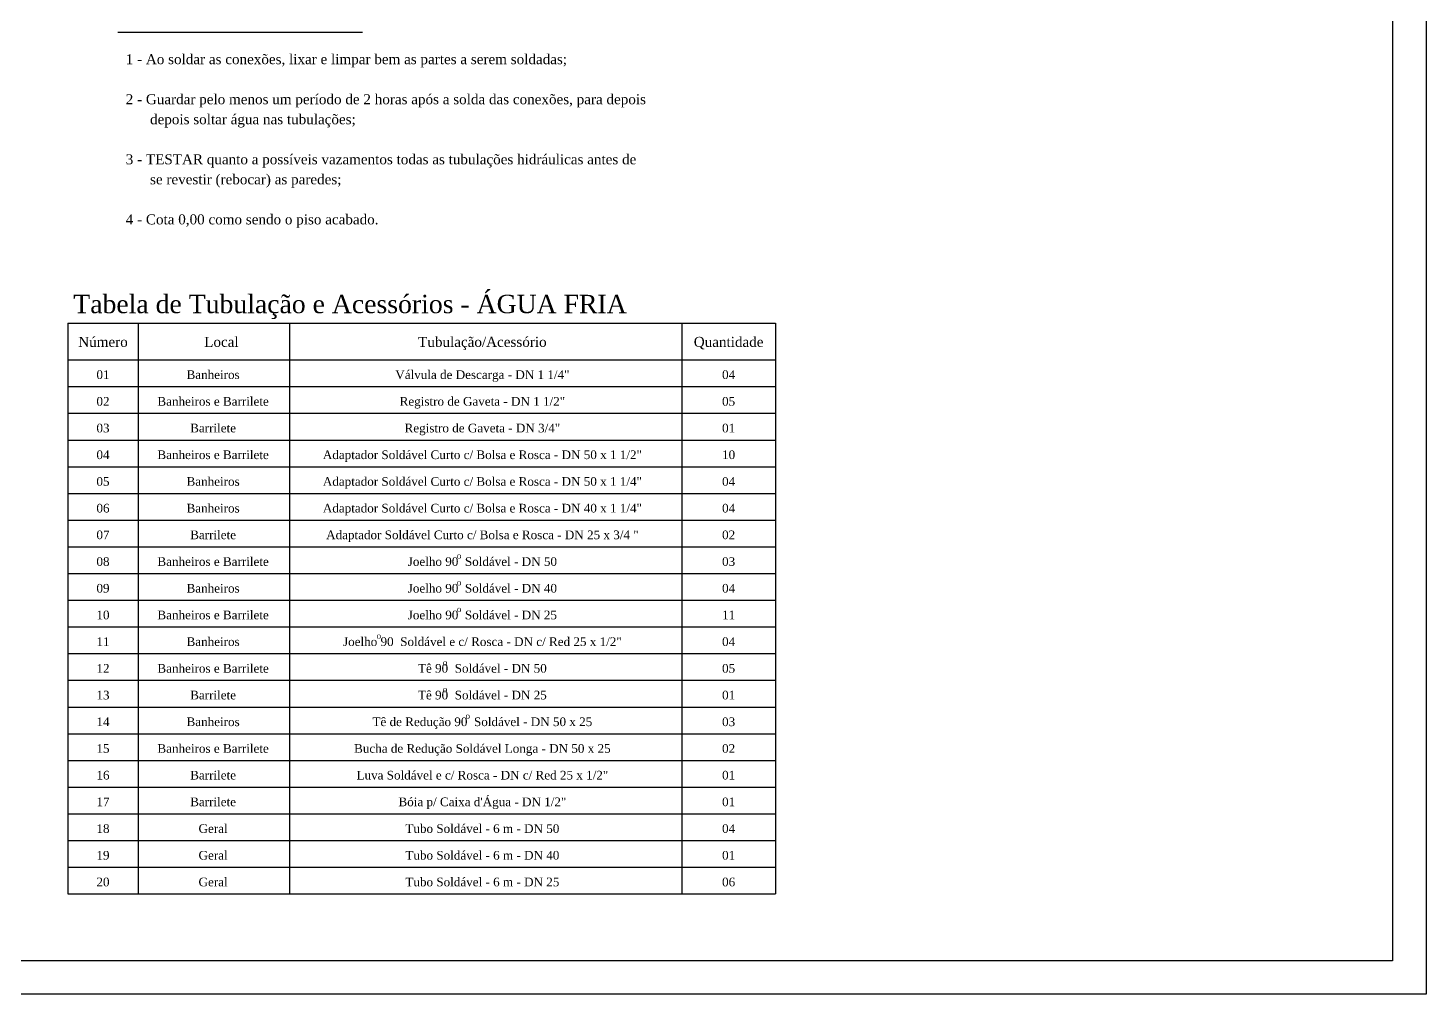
# Model space of a CAD drawing. Header units: millimetres. Extents: x 8900 to 13100, y 733 to 3683.
# Drawn here: x 11005 to 13100, y 733 to 2180 of the extents above; entities that cross this region are included whole.
import ezdxf
from ezdxf.enums import TextEntityAlignment as Align

# ---------------------------------------------------------------- set-up
doc = ezdxf.new("R2010")
doc.units = ezdxf.units.MM
for name, color, linetype in [('001 - 0.050', 1, 'Continuous'), ('002 - 0.150', 2, 'Continuous'), ('003 - 0.250', 3, 'Continuous'), ('004 - 0.350', 4, 'Continuous'), ('005 - 0.350 Color', 5, 'Continuous'), ('014 - 1.000', 14, 'Continuous')]:
    doc.layers.add(name, color=color, linetype=linetype)
doc.styles.add('style1', font='BOOKOS.TTF')
doc.styles.add('style2', font='BOOKOSBI.TTF')

msp = doc.modelspace()

# ---------------------------------------------------------------- linework, layer by layer
at = {"layer": '002 - 0.150'}
for p, q in [((13099.7, 3682.9), (13099.7, 732.9)), ((13099.7, 732.9), (9024.7, 732.9))]:
    msp.add_line(p, q, dxfattribs=at)
at = {"layer": '003 - 0.250', "ltscale": 2.5}
for p, q in [((11064.7, 1642.9), (12124.7, 1642.9)), ((11064.7, 1602.9), (12124.7, 1602.9)), ((11064.7, 1562.9), (12124.7, 1562.9)), ((11064.7, 1522.9), (12124.7, 1522.9)), ((11064.7, 1482.9), (12124.7, 1482.9)), ((11064.7, 1442.9), (12124.7, 1442.9)), ((11064.7, 1402.9), (12124.7, 1402.9)), ((11064.7, 1362.9), (12124.7, 1362.9)), ((11064.7, 1322.9), (12124.7, 1322.9)), ((11064.7, 1282.9), (12124.7, 1282.9)), ((11064.7, 1242.9), (12124.7, 1242.9)), ((11064.7, 1202.9), (12124.7, 1202.9)), ((11064.7, 1162.9), (12124.7, 1162.9)), ((11064.7, 1122.9), (12124.7, 1122.9)), ((11064.7, 1082.9), (12124.7, 1082.9)), ((11064.7, 1042.9), (12124.7, 1042.9)), ((11064.7, 1002.9), (12124.7, 1002.9)), ((11064.7, 962.9), (12124.7, 962.9)), ((11064.7, 922.9), (12124.7, 922.9))]:
    msp.add_line(p, q, dxfattribs=at)
at = {"layer": '004 - 0.350', "ltscale": 2.5}
for p, q in [((11064.7, 1737.9), (11064.7, 882.9)), ((11064.7, 1737.9), (12124.7, 1737.9)), ((11169.7, 1737.9), (11169.7, 882.9)), ((11396.7, 1737.9), (11396.7, 882.9)), ((11984.7, 1737.9), (11984.7, 882.9)), ((12124.7, 1737.9), (12124.7, 882.9)), ((11064.7, 1682.9), (12124.7, 1682.9)), ((11064.7, 882.9), (12124.7, 882.9))]:
    msp.add_line(p, q, dxfattribs=at)
at = {"layer": '005 - 0.350 Color'}
msp.add_line((11139.2, 2173.9), (11506, 2173.9), dxfattribs=at)
at = {"layer": '014 - 1.000'}
msp.add_lwpolyline([(9024.7, 3632.9), (13049.7, 3632.9), (13049.7, 782.9), (9024.7, 782.9)], close=True, dxfattribs=at)

# ---------------------------------------------------------------- texts
at = {"layer": '001 - 0.050', "style": 'style1'}
for s, p in [('1 - Ao soldar as conexões, lixar e limpar bem as partes a serem soldadas;', (11151.3, 2121.4)), ('2 - Guardar pelo menos um período de 2 horas após a solda das conexões, para depois', (11151.3, 2061.4)), ('depois soltar água nas tubulações;', (11187.7, 2031.4)), ('3 - TESTAR quanto a possíveis vazamentos todas as tubulações hidráulicas antes de', (11151.3, 1971.4)), ('se revestir (rebocar) as paredes;', (11187.7, 1941.4)), ('4 - Cota 0,00 como sendo o piso acabado.', (11151.3, 1881.4))]:
    msp.add_text(s, height=15, dxfattribs=at).set_placement(p, align=Align.BOTTOM_LEFT)
at = {"layer": '001 - 0.050', "style": 'style2'}
msp.add_text('Tabela de Tubulação e Acessórios - ÁGUA FRIA', height=27.5, dxfattribs=at).set_placement((11072.7, 1752.9))
at = {"layer": '001 - 0.050', "ltscale": 2.5, "style": 'style1'}
for s, height, p in [('Número', 15, (11117.2, 1697.9)), ('Local', 15, (11294.7, 1697.9)), ('Tubulação/Acessório', 15, (11685.7, 1697.9)), ('Quantidade', 15, (12054.7, 1697.9)), ('01', 13, (11117.2, 1650.4)), ('Banheiros', 13, (11282.2, 1650.4)), ('Válvula de Descarga - DN 1 1/4"', 13, (11685.7, 1650.4)), ('04', 13, (12054.7, 1650.4)), ('02', 13, (11117.2, 1610.4)), ('Banheiros e Barrilete', 13, (11282.2, 1610.4)), ('Registro de Gaveta - DN 1 1/2"', 13, (11685.7, 1610.4)), ('05', 13, (12054.7, 1610.4)), ('03', 13, (11117.2, 1570.4)), ('Barrilete', 13, (11282.2, 1570.4)), ('Registro de Gaveta - DN 3/4"', 13, (11685.7, 1570.4)), ('01', 13, (12054.7, 1570.4)), ('04', 13, (11117.2, 1530.4)), ('Banheiros e Barrilete', 13, (11282.2, 1530.4)), ('Adaptador Soldável Curto c/ Bolsa e Rosca - DN 50 x 1 1/2"', 13, (11685.7, 1530.4)), ('10', 13, (12054.7, 1530.4)), ('05', 13, (11117.2, 1490.4)), ('Banheiros', 13, (11282.2, 1490.4)), ('Adaptador Soldável Curto c/ Bolsa e Rosca - DN 50 x 1 1/4"', 13, (11685.7, 1490.4)), ('04', 13, (12054.7, 1490.4)), ('06', 13, (11117.2, 1450.4)), ('Banheiros', 13, (11282.2, 1450.4)), ('Adaptador Soldável Curto c/ Bolsa e Rosca - DN 40 x 1 1/4"', 13, (11685.7, 1450.4)), ('04', 13, (12054.7, 1450.4)), ('07', 13, (11117.2, 1410.4)), ('Barrilete', 13, (11282.2, 1410.4)), ('Adaptador Soldável Curto c/ Bolsa e Rosca - DN 25 x 3/4 "', 13, (11685.7, 1410.4)), ('02', 13, (12054.7, 1410.4)), ('08', 13, (11117.2, 1370.4)), ('Banheiros e Barrilete', 13, (11282.2, 1370.4)), ('Joelho 90  Soldável - DN 50', 13, (11685.7, 1370.4)), ('o', 9, (11650.8, 1382.4)), ('03', 13, (12054.7, 1370.4)), ('09', 13, (11117.2, 1330.4)), ('Banheiros', 13, (11282.2, 1330.4)), ('Joelho 90  Soldável - DN 40', 13, (11685.7, 1330.4)), ('o', 9, (11650.8, 1342.4)), ('04', 13, (12054.7, 1330.4)), ('10', 13, (11117.2, 1290.4)), ('Banheiros e Barrilete', 13, (11282.2, 1290.4)), ('Joelho 90  Soldável - DN 25', 13, (11685.7, 1290.4)), ('o', 9, (11650.8, 1302.4)), ('11', 13, (12054.7, 1290.4)), ('11', 13, (11117.2, 1250.4)), ('Banheiros', 13, (11282.2, 1250.4)), ('Joelho 90  Soldável e c/ Rosca - DN c/ Red 25 x 1/2"', 13, (11685.7, 1250.4)), ('o', 9, (11530.6, 1262.4)), ('04', 13, (12054.7, 1250.4)), ('12', 13, (11117.2, 1210.4)), ('Banheiros e Barrilete', 13, (11282.2, 1210.4)), ('Tê 90  Soldável - DN 50', 13, (11685.7, 1210.4)), ('o', 9, (11629.8, 1222.4)), ('05', 13, (12054.7, 1210.4)), ('13', 13, (11117.2, 1170.4)), ('Barrilete', 13, (11282.2, 1170.4)), ('Tê 90  Soldável - DN 25', 13, (11685.7, 1170.4)), ('o', 9, (11629.8, 1182.4)), ('01', 13, (12054.7, 1170.4)), ('14', 13, (11117.2, 1130.4)), ('Banheiros', 13, (11282.2, 1130.4)), ('Tê de Redução 90  Soldável - DN 50 x 25', 13, (11685.7, 1130.4)), ('o', 9, (11663.8, 1142.4)), ('03', 13, (12054.7, 1130.4)), ('15', 13, (11117.2, 1090.4)), ('Banheiros e Barrilete', 13, (11282.2, 1090.4)), ('Bucha de Redução Soldável Longa - DN 50 x 25', 13, (11685.7, 1090.4)), ('02', 13, (12054.7, 1090.4)), ('16', 13, (11117.2, 1050.4)), ('Barrilete', 13, (11282.2, 1050.4)), ('Luva Soldável e c/ Rosca - DN c/ Red 25 x 1/2"', 13, (11685.7, 1050.4)), ('01', 13, (12054.7, 1050.4)), ('17', 13, (11117.2, 1010.4)), ('Barrilete', 13, (11282.2, 1010.4)), ('Bóia p/ Caixa d\'Água - DN 1/2"', 13, (11685.7, 1010.4)), ('01', 13, (12054.7, 1010.4)), ('18', 13, (11117.2, 970.4)), ('Geral', 13, (11282.2, 970.4)), ('Tubo Soldável - 6 m - DN 50', 13, (11685.7, 970.4)), ('04', 13, (12054.7, 970.4)), ('19', 13, (11117.2, 930.4)), ('Geral', 13, (11282.2, 930.4)), ('Tubo Soldável - 6 m - DN 40', 13, (11685.7, 930.4)), ('01', 13, (12054.7, 930.4)), ('20', 13, (11117.2, 890.4)), ('Geral', 13, (11282.2, 890.4)), ('Tubo Soldável - 6 m - DN 25', 13, (11685.7, 890.4)), ('06', 13, (12054.7, 890.4))]:
    msp.add_text(s, height=height, dxfattribs=at).set_placement(p, align=Align.BOTTOM_CENTER)

doc.saveas('drawing.dxf')
